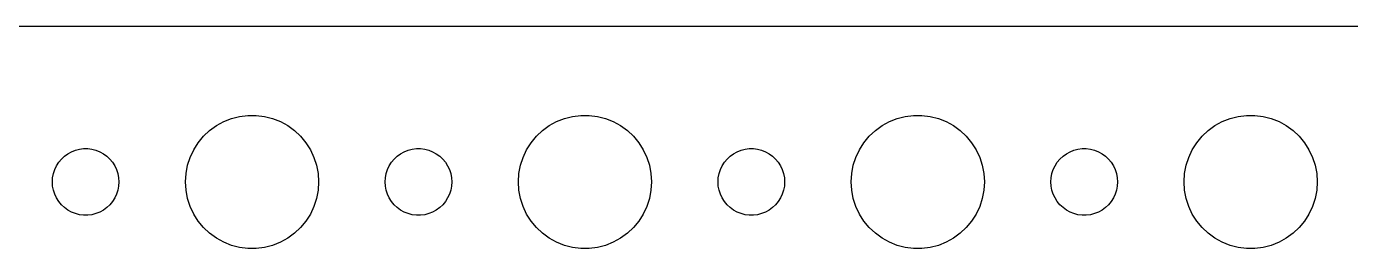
# Model space of a CAD drawing. Header units: metres. Extents: x -120 to 120, y -37 to 37.
# Drawn here: x -62.7 to -3, y 27 to 37 of the extents above; entities that cross this region are included whole.
import ezdxf

# ---------------------------------------------------------------- set-up
doc = ezdxf.new("R2010")
doc.units = ezdxf.units.M

msp = doc.modelspace()

# ---------------------------------------------------------------- linework, layer by layer
for p, q in [((114.814, 36.9901), (-114.814, 36.9901)), ((-53.7773, 32.7145), (-53.427, 32.8532)), ((-53.427, 32.8532), (-53.0621, 32.9469)), ((-53.0621, 32.9469), (-52.6884, 32.9941)), ((-52.6884, 32.9941), (-52.3116, 32.9941)), ((-52.3116, 32.9941), (-51.9379, 32.9469)), ((-51.9379, 32.9469), (-51.5729, 32.8532)), ((-51.5729, 32.8532), (-51.2227, 32.7145)), ((-38.7773, 32.7145), (-38.427, 32.8532)), ((-38.427, 32.8532), (-38.0621, 32.9469)), ((-38.0621, 32.9469), (-37.6884, 32.9941)), ((-37.6884, 32.9941), (-37.3116, 32.9941)), ((-37.3116, 32.9941), (-36.9379, 32.9469)), ((-36.9379, 32.9469), (-36.5729, 32.8532)), ((-36.5729, 32.8532), (-36.2227, 32.7145)), ((-23.7773, 32.7145), (-23.427, 32.8532)), ((-23.427, 32.8532), (-23.0621, 32.9469)), ((-23.0621, 32.9469), (-22.6884, 32.9941)), ((-22.6884, 32.9941), (-22.3116, 32.9941)), ((-22.3116, 32.9941), (-21.9379, 32.9469)), ((-21.9379, 32.9469), (-21.5729, 32.8532)), ((-21.5729, 32.8532), (-21.2227, 32.7145)), ((-8.77733, 32.7145), (-8.42705, 32.8532)), ((-8.42705, 32.8532), (-8.06213, 32.9469)), ((-8.06213, 32.9469), (-7.68837, 32.9941)), ((-7.68837, 32.9941), (-7.31161, 32.9941)), ((-7.31161, 32.9941), (-6.93785, 32.9469)), ((-6.93785, 32.9469), (-6.57294, 32.8532)), ((-6.57294, 32.8532), (-6.22266, 32.7145)), ((-54.6869, 32.0536), (-54.4123, 32.3115)), ((-54.4123, 32.3115), (-54.1075, 32.533)), ((-54.1075, 32.533), (-53.7773, 32.7145)), ((-51.2227, 32.7145), (-50.8925, 32.533)), ((-50.8925, 32.533), (-50.5877, 32.3115)), ((-50.5877, 32.3115), (-50.3131, 32.0536)), ((-39.6869, 32.0536), (-39.4123, 32.3115)), ((-39.4123, 32.3115), (-39.1075, 32.533)), ((-39.1075, 32.533), (-38.7773, 32.7145)), ((-36.2227, 32.7145), (-35.8925, 32.533)), ((-35.8925, 32.533), (-35.5877, 32.3115)), ((-35.5877, 32.3115), (-35.3131, 32.0536)), ((-24.6869, 32.0536), (-24.4123, 32.3115)), ((-24.4123, 32.3115), (-24.1075, 32.533)), ((-24.1075, 32.533), (-23.7773, 32.7145)), ((-21.2227, 32.7145), (-20.8925, 32.533)), ((-20.8925, 32.533), (-20.5877, 32.3115)), ((-20.5877, 32.3115), (-20.3131, 32.0536)), ((-9.6869, 32.0536), (-9.41226, 32.3115)), ((-9.41226, 32.3115), (-9.10747, 32.533)), ((-9.10747, 32.533), (-8.77733, 32.7145)), ((-6.22266, 32.7145), (-5.89252, 32.533)), ((-5.89252, 32.533), (-5.58772, 32.3115)), ((-5.58772, 32.3115), (-5.31308, 32.0536)), ((-55.1289, 31.4453), (-54.927, 31.7634)), ((-54.927, 31.7634), (-54.6869, 32.0536)), ((-50.3131, 32.0536), (-50.0729, 31.7634)), ((-50.0729, 31.7634), (-49.8711, 31.4453)), ((-40.1289, 31.4453), (-39.927, 31.7634)), ((-39.927, 31.7634), (-39.6869, 32.0536)), ((-35.3131, 32.0536), (-35.0729, 31.7634)), ((-35.0729, 31.7634), (-34.8711, 31.4453)), ((-25.1289, 31.4453), (-24.927, 31.7634)), ((-24.927, 31.7634), (-24.6869, 32.0536)), ((-20.3131, 32.0536), (-20.0729, 31.7634)), ((-20.0729, 31.7634), (-19.8711, 31.4453)), ((-10.1289, 31.4453), (-9.92705, 31.7634)), ((-9.92705, 31.7634), (-9.6869, 32.0536)), ((-5.31308, 32.0536), (-5.07294, 31.7634)), ((-5.07294, 31.7634), (-4.87108, 31.4453)), ((-61.2135, 30.8817), (-61.0934, 31.0268)), ((-61.0934, 31.0268), (-60.9561, 31.1558)), ((-60.9561, 31.1558), (-60.8037, 31.2665)), ((-60.8037, 31.2665), (-60.6387, 31.3572)), ((-60.6387, 31.3572), (-60.4635, 31.4266)), ((-60.4635, 31.4266), (-60.2811, 31.4734)), ((-60.2811, 31.4734), (-60.0942, 31.497)), ((-60.0942, 31.497), (-59.9058, 31.497)), ((-59.9058, 31.497), (-59.7189, 31.4734)), ((-59.7189, 31.4734), (-59.5365, 31.4266)), ((-59.5365, 31.4266), (-59.3613, 31.3572)), ((-59.3613, 31.3572), (-59.1963, 31.2665)), ((-59.1963, 31.2665), (-59.0439, 31.1558)), ((-59.0439, 31.1558), (-58.9065, 31.0268)), ((-58.9065, 31.0268), (-58.7865, 30.8817)), ((-55.4057, 30.7461), (-55.2893, 31.1044)), ((-55.2893, 31.1044), (-55.1289, 31.4453)), ((-49.8711, 31.4453), (-49.7107, 31.1044)), ((-49.7107, 31.1044), (-49.5942, 30.7461)), ((-46.2135, 30.8817), (-46.0934, 31.0268)), ((-46.0934, 31.0268), (-45.9561, 31.1558)), ((-45.9561, 31.1558), (-45.8037, 31.2665)), ((-45.8037, 31.2665), (-45.6387, 31.3572)), ((-45.6387, 31.3572), (-45.4635, 31.4266)), ((-45.4635, 31.4266), (-45.2811, 31.4734)), ((-45.2811, 31.4734), (-45.0942, 31.497)), ((-45.0942, 31.497), (-44.9058, 31.497)), ((-44.9058, 31.497), (-44.7189, 31.4734)), ((-44.7189, 31.4734), (-44.5365, 31.4266)), ((-44.5365, 31.4266), (-44.3613, 31.3572)), ((-44.3613, 31.3572), (-44.1963, 31.2665)), ((-44.1963, 31.2665), (-44.0439, 31.1558)), ((-44.0439, 31.1558), (-43.9065, 31.0268)), ((-43.9065, 31.0268), (-43.7865, 30.8817)), ((-40.4057, 30.7461), (-40.2893, 31.1044)), ((-40.2893, 31.1044), (-40.1289, 31.4453)), ((-34.8711, 31.4453), (-34.7107, 31.1044)), ((-34.7107, 31.1044), (-34.5942, 30.7461)), ((-31.2135, 30.8817), (-31.0934, 31.0268)), ((-31.0934, 31.0268), (-30.9561, 31.1558)), ((-30.9561, 31.1558), (-30.8037, 31.2665)), ((-30.8037, 31.2665), (-30.6387, 31.3572)), ((-30.6387, 31.3572), (-30.4635, 31.4266)), ((-30.4635, 31.4266), (-30.2811, 31.4734)), ((-30.2811, 31.4734), (-30.0942, 31.497)), ((-30.0942, 31.497), (-29.9058, 31.497)), ((-29.9058, 31.497), (-29.7189, 31.4734)), ((-29.7189, 31.4734), (-29.5365, 31.4266)), ((-29.5365, 31.4266), (-29.3613, 31.3572)), ((-29.3613, 31.3572), (-29.1963, 31.2665)), ((-29.1963, 31.2665), (-29.0439, 31.1558)), ((-29.0439, 31.1558), (-28.9065, 31.0268)), ((-28.9065, 31.0268), (-28.7865, 30.8817)), ((-25.4057, 30.7461), (-25.2893, 31.1044)), ((-25.2893, 31.1044), (-25.1289, 31.4453)), ((-19.8711, 31.4453), (-19.7107, 31.1044)), ((-19.7107, 31.1044), (-19.5942, 30.7461)), ((-16.2135, 30.8817), (-16.0934, 31.0268)), ((-16.0934, 31.0268), (-15.9561, 31.1558)), ((-15.9561, 31.1558), (-15.8037, 31.2665)), ((-15.8037, 31.2665), (-15.6387, 31.3572)), ((-15.6387, 31.3572), (-15.4635, 31.4266)), ((-15.4635, 31.4266), (-15.2811, 31.4734)), ((-15.2811, 31.4734), (-15.0942, 31.497)), ((-15.0942, 31.497), (-14.9058, 31.497)), ((-14.9058, 31.497), (-14.7189, 31.4734)), ((-14.7189, 31.4734), (-14.5365, 31.4266)), ((-14.5365, 31.4266), (-14.3613, 31.3572)), ((-14.3613, 31.3572), (-14.1963, 31.2665)), ((-14.1963, 31.2665), (-14.0439, 31.1558)), ((-14.0439, 31.1558), (-13.9065, 31.0268)), ((-13.9065, 31.0268), (-13.7865, 30.8817)), ((-10.4057, 30.7461), (-10.2893, 31.1044)), ((-10.2893, 31.1044), (-10.1289, 31.4453)), ((-4.87108, 31.4453), (-4.71066, 31.1044)), ((-4.71066, 31.1044), (-4.59424, 30.7461)), ((-61.4529, 30.373), (-61.3947, 30.5522)), ((-61.3947, 30.5522), (-61.3145, 30.7226)), ((-61.3145, 30.7226), (-61.2135, 30.8817)), ((-58.7865, 30.8817), (-58.6855, 30.7226)), ((-58.6855, 30.7226), (-58.6053, 30.5522)), ((-58.6053, 30.5522), (-58.5471, 30.373)), ((-55.4763, 30.376), (-55.4057, 30.7461)), ((-49.5942, 30.7461), (-49.5237, 30.376)), ((-46.4529, 30.373), (-46.3947, 30.5522)), ((-46.3947, 30.5522), (-46.3145, 30.7226)), ((-46.3145, 30.7226), (-46.2135, 30.8817)), ((-43.7865, 30.8817), (-43.6855, 30.7226)), ((-43.6855, 30.7226), (-43.6053, 30.5522)), ((-43.6053, 30.5522), (-43.5471, 30.373)), ((-40.4763, 30.376), (-40.4057, 30.7461)), ((-34.5942, 30.7461), (-34.5237, 30.376)), ((-31.4529, 30.373), (-31.3947, 30.5522)), ((-31.3947, 30.5522), (-31.3145, 30.7226)), ((-31.3145, 30.7226), (-31.2135, 30.8817)), ((-28.7865, 30.8817), (-28.6855, 30.7226)), ((-28.6855, 30.7226), (-28.6053, 30.5522)), ((-28.6053, 30.5522), (-28.5471, 30.373)), ((-25.4763, 30.376), (-25.4057, 30.7461)), ((-19.5942, 30.7461), (-19.5237, 30.376)), ((-16.4529, 30.373), (-16.3947, 30.5522)), ((-16.3947, 30.5522), (-16.3145, 30.7226)), ((-16.3145, 30.7226), (-16.2135, 30.8817)), ((-13.7865, 30.8817), (-13.6855, 30.7226)), ((-13.6855, 30.7226), (-13.6053, 30.5522)), ((-13.6053, 30.5522), (-13.5471, 30.373)), ((-10.4763, 30.376), (-10.4057, 30.7461)), ((-4.59424, 30.7461), (-4.52365, 30.376)), ((-61.5, 30), (-61.4882, 30.188)), ((-61.4882, 29.812), (-61.5, 30)), ((-61.4882, 30.188), (-61.4529, 30.373)), ((-58.5471, 30.373), (-58.5118, 30.188)), ((-58.5118, 30.188), (-58.5, 30)), ((-58.5, 30), (-58.5118, 29.812)), ((-55.5, 30), (-55.4763, 30.376)), ((-55.4763, 29.624), (-55.5, 30)), ((-49.5237, 30.376), (-49.5, 30)), ((-49.5, 30), (-49.5237, 29.624)), ((-46.5, 30), (-46.4882, 30.188)), ((-46.4882, 29.812), (-46.5, 30)), ((-46.4882, 30.188), (-46.4529, 30.373)), ((-43.5471, 30.373), (-43.5118, 30.188)), ((-43.5118, 30.188), (-43.5, 30)), ((-43.5, 30), (-43.5118, 29.812)), ((-40.5, 30), (-40.4763, 30.376)), ((-40.4763, 29.624), (-40.5, 30)), ((-34.5237, 30.376), (-34.5, 30)), ((-34.5, 30), (-34.5237, 29.624)), ((-31.5, 30), (-31.4882, 30.188)), ((-31.4882, 29.812), (-31.5, 30)), ((-31.4882, 30.188), (-31.4529, 30.373)), ((-28.5471, 30.373), (-28.5118, 30.188)), ((-28.5118, 30.188), (-28.5, 30)), ((-28.5, 30), (-28.5118, 29.812)), ((-25.5, 30), (-25.4763, 30.376)), ((-25.4763, 29.624), (-25.5, 30)), ((-19.5237, 30.376), (-19.5, 30)), ((-19.5, 30), (-19.5237, 29.624)), ((-16.5, 30), (-16.4882, 30.188)), ((-16.4882, 29.812), (-16.5, 30)), ((-16.4882, 30.188), (-16.4529, 30.373)), ((-13.5471, 30.373), (-13.5118, 30.188)), ((-13.5118, 30.188), (-13.5, 30)), ((-13.5, 30), (-13.5118, 29.812)), ((-10.5, 30), (-10.4763, 30.376)), ((-10.4763, 29.624), (-10.5, 30)), ((-4.52365, 30.376), (-4.5, 30)), ((-4.5, 30), (-4.52365, 29.624)), ((-61.4529, 29.627), (-61.4882, 29.812)), ((-61.3947, 29.4478), (-61.4529, 29.627)), ((-61.3145, 29.2774), (-61.3947, 29.4478)), ((-61.2135, 29.1183), (-61.3145, 29.2774)), ((-58.6855, 29.2774), (-58.7865, 29.1183)), ((-58.6053, 29.4478), (-58.6855, 29.2774)), ((-58.5471, 29.627), (-58.6053, 29.4478)), ((-58.5118, 29.812), (-58.5471, 29.627)), ((-55.4057, 29.2539), (-55.4763, 29.624)), ((-55.2893, 28.8956), (-55.4057, 29.2539)), ((-49.5942, 29.2539), (-49.7107, 28.8956)), ((-49.5237, 29.624), (-49.5942, 29.2539)), ((-46.4529, 29.627), (-46.4882, 29.812)), ((-46.3947, 29.4478), (-46.4529, 29.627)), ((-46.3145, 29.2774), (-46.3947, 29.4478)), ((-46.2135, 29.1183), (-46.3145, 29.2774)), ((-43.6855, 29.2774), (-43.7865, 29.1183)), ((-43.6053, 29.4478), (-43.6855, 29.2774)), ((-43.5471, 29.627), (-43.6053, 29.4478)), ((-43.5118, 29.812), (-43.5471, 29.627)), ((-40.4057, 29.2539), (-40.4763, 29.624)), ((-40.2893, 28.8956), (-40.4057, 29.2539)), ((-34.5942, 29.2539), (-34.7107, 28.8956)), ((-34.5237, 29.624), (-34.5942, 29.2539)), ((-31.4529, 29.627), (-31.4882, 29.812)), ((-31.3947, 29.4478), (-31.4529, 29.627)), ((-31.3145, 29.2774), (-31.3947, 29.4478)), ((-31.2135, 29.1183), (-31.3145, 29.2774)), ((-28.6855, 29.2774), (-28.7865, 29.1183)), ((-28.6053, 29.4478), (-28.6855, 29.2774)), ((-28.5471, 29.627), (-28.6053, 29.4478)), ((-28.5118, 29.812), (-28.5471, 29.627)), ((-25.4057, 29.2539), (-25.4763, 29.624)), ((-25.2893, 28.8956), (-25.4057, 29.2539)), ((-19.5942, 29.2539), (-19.7107, 28.8956)), ((-19.5237, 29.624), (-19.5942, 29.2539)), ((-16.4529, 29.627), (-16.4882, 29.812)), ((-16.3947, 29.4478), (-16.4529, 29.627)), ((-16.3145, 29.2774), (-16.3947, 29.4478)), ((-16.2135, 29.1183), (-16.3145, 29.2774)), ((-13.6855, 29.2774), (-13.7865, 29.1183)), ((-13.6053, 29.4478), (-13.6855, 29.2774)), ((-13.5471, 29.627), (-13.6053, 29.4478)), ((-13.5118, 29.812), (-13.5471, 29.627)), ((-10.4057, 29.2539), (-10.4763, 29.624)), ((-10.2893, 28.8956), (-10.4057, 29.2539)), ((-4.59424, 29.2539), (-4.71066, 28.8956)), ((-4.52365, 29.624), (-4.59424, 29.2539)), ((-61.0934, 28.9732), (-61.2135, 29.1183)), ((-60.9561, 28.8442), (-61.0934, 28.9732)), ((-60.8037, 28.7335), (-60.9561, 28.8442)), ((-60.6387, 28.6427), (-60.8037, 28.7335)), ((-60.4635, 28.5734), (-60.6387, 28.6427)), ((-59.3613, 28.6427), (-59.5365, 28.5734)), ((-59.1963, 28.7335), (-59.3613, 28.6427)), ((-59.0439, 28.8442), (-59.1963, 28.7335)), ((-58.9065, 28.9732), (-59.0439, 28.8442)), ((-58.7865, 29.1183), (-58.9065, 28.9732)), ((-55.1289, 28.5547), (-55.2893, 28.8956)), ((-49.7107, 28.8956), (-49.8711, 28.5547)), ((-46.0934, 28.9732), (-46.2135, 29.1183)), ((-45.9561, 28.8442), (-46.0934, 28.9732)), ((-45.8037, 28.7335), (-45.9561, 28.8442)), ((-45.6387, 28.6427), (-45.8037, 28.7335)), ((-45.4635, 28.5734), (-45.6387, 28.6427)), ((-44.3613, 28.6427), (-44.5365, 28.5734)), ((-44.1963, 28.7335), (-44.3613, 28.6427)), ((-44.0439, 28.8442), (-44.1963, 28.7335)), ((-43.9065, 28.9732), (-44.0439, 28.8442)), ((-43.7865, 29.1183), (-43.9065, 28.9732)), ((-40.1289, 28.5547), (-40.2893, 28.8956)), ((-34.7107, 28.8956), (-34.8711, 28.5547)), ((-31.0934, 28.9732), (-31.2135, 29.1183)), ((-30.9561, 28.8442), (-31.0934, 28.9732)), ((-30.8037, 28.7335), (-30.9561, 28.8442)), ((-30.6387, 28.6427), (-30.8037, 28.7335)), ((-30.4635, 28.5734), (-30.6387, 28.6427)), ((-29.3613, 28.6427), (-29.5365, 28.5734)), ((-29.1963, 28.7335), (-29.3613, 28.6427)), ((-29.0439, 28.8442), (-29.1963, 28.7335)), ((-28.9065, 28.9732), (-29.0439, 28.8442)), ((-28.7865, 29.1183), (-28.9065, 28.9732)), ((-25.1289, 28.5547), (-25.2893, 28.8956)), ((-19.7107, 28.8956), (-19.8711, 28.5547)), ((-16.0934, 28.9732), (-16.2135, 29.1183)), ((-15.9561, 28.8442), (-16.0934, 28.9732)), ((-15.8037, 28.7335), (-15.9561, 28.8442)), ((-15.6387, 28.6427), (-15.8037, 28.7335)), ((-15.4635, 28.5734), (-15.6387, 28.6427)), ((-14.3613, 28.6427), (-14.5365, 28.5734)), ((-14.1963, 28.7335), (-14.3613, 28.6427)), ((-14.0439, 28.8442), (-14.1963, 28.7335)), ((-13.9065, 28.9732), (-14.0439, 28.8442)), ((-13.7865, 29.1183), (-13.9065, 28.9732)), ((-10.1289, 28.5547), (-10.2893, 28.8956)), ((-4.71066, 28.8956), (-4.87108, 28.5547)), ((-60.2811, 28.5266), (-60.4635, 28.5734)), ((-60.0942, 28.503), (-60.2811, 28.5266)), ((-59.9058, 28.503), (-60.0942, 28.503)), ((-59.7189, 28.5266), (-59.9058, 28.503)), ((-59.5365, 28.5734), (-59.7189, 28.5266)), ((-54.927, 28.2366), (-55.1289, 28.5547)), ((-54.6869, 27.9464), (-54.927, 28.2366)), ((-50.0729, 28.2366), (-50.3131, 27.9464)), ((-49.8711, 28.5547), (-50.0729, 28.2366)), ((-45.2811, 28.5266), (-45.4635, 28.5734)), ((-45.0942, 28.503), (-45.2811, 28.5266)), ((-44.9058, 28.503), (-45.0942, 28.503)), ((-44.7189, 28.5266), (-44.9058, 28.503)), ((-44.5365, 28.5734), (-44.7189, 28.5266)), ((-39.927, 28.2366), (-40.1289, 28.5547)), ((-39.6869, 27.9464), (-39.927, 28.2366)), ((-35.0729, 28.2366), (-35.3131, 27.9464)), ((-34.8711, 28.5547), (-35.0729, 28.2366)), ((-30.2811, 28.5266), (-30.4635, 28.5734)), ((-30.0942, 28.503), (-30.2811, 28.5266)), ((-29.9058, 28.503), (-30.0942, 28.503)), ((-29.7189, 28.5266), (-29.9058, 28.503)), ((-29.5365, 28.5734), (-29.7189, 28.5266)), ((-24.927, 28.2366), (-25.1289, 28.5547)), ((-24.6869, 27.9464), (-24.927, 28.2366)), ((-20.0729, 28.2366), (-20.3131, 27.9464)), ((-19.8711, 28.5547), (-20.0729, 28.2366)), ((-15.2811, 28.5266), (-15.4635, 28.5734)), ((-15.0942, 28.503), (-15.2811, 28.5266)), ((-14.9058, 28.503), (-15.0942, 28.503)), ((-14.7189, 28.5266), (-14.9058, 28.503)), ((-14.5365, 28.5734), (-14.7189, 28.5266)), ((-9.92705, 28.2366), (-10.1289, 28.5547)), ((-9.6869, 27.9464), (-9.92705, 28.2366)), ((-5.07294, 28.2366), (-5.31308, 27.9464)), ((-4.87108, 28.5547), (-5.07294, 28.2366)), ((-54.4123, 27.6884), (-54.6869, 27.9464)), ((-54.1075, 27.467), (-54.4123, 27.6884)), ((-53.7773, 27.2855), (-54.1075, 27.467)), ((-50.8925, 27.467), (-51.2227, 27.2855)), ((-50.5877, 27.6884), (-50.8925, 27.467)), ((-50.3131, 27.9464), (-50.5877, 27.6884)), ((-39.4123, 27.6884), (-39.6869, 27.9464)), ((-39.1075, 27.467), (-39.4123, 27.6884)), ((-38.7773, 27.2855), (-39.1075, 27.467)), ((-35.8925, 27.467), (-36.2227, 27.2855)), ((-35.5877, 27.6884), (-35.8925, 27.467)), ((-35.3131, 27.9464), (-35.5877, 27.6884)), ((-24.4123, 27.6884), (-24.6869, 27.9464)), ((-24.1075, 27.467), (-24.4123, 27.6884)), ((-23.7773, 27.2855), (-24.1075, 27.467)), ((-20.8925, 27.467), (-21.2227, 27.2855)), ((-20.5877, 27.6884), (-20.8925, 27.467)), ((-20.3131, 27.9464), (-20.5877, 27.6884)), ((-9.41226, 27.6884), (-9.6869, 27.9464)), ((-9.10747, 27.467), (-9.41226, 27.6884)), ((-8.77733, 27.2855), (-9.10747, 27.467)), ((-5.89252, 27.467), (-6.22266, 27.2855)), ((-5.58772, 27.6884), (-5.89252, 27.467)), ((-5.31308, 27.9464), (-5.58772, 27.6884)), ((-53.427, 27.1468), (-53.7773, 27.2855)), ((-53.0621, 27.0531), (-53.427, 27.1468)), ((-52.6884, 27.0059), (-53.0621, 27.0531)), ((-52.3116, 27.0059), (-52.6884, 27.0059)), ((-51.9379, 27.0531), (-52.3116, 27.0059)), ((-51.5729, 27.1468), (-51.9379, 27.0531)), ((-51.2227, 27.2855), (-51.5729, 27.1468)), ((-38.427, 27.1468), (-38.7773, 27.2855)), ((-38.0621, 27.0531), (-38.427, 27.1468)), ((-37.6884, 27.0059), (-38.0621, 27.0531)), ((-37.3116, 27.0059), (-37.6884, 27.0059)), ((-36.9379, 27.0531), (-37.3116, 27.0059)), ((-36.5729, 27.1468), (-36.9379, 27.0531)), ((-36.2227, 27.2855), (-36.5729, 27.1468)), ((-23.427, 27.1468), (-23.7773, 27.2855)), ((-23.0621, 27.0531), (-23.427, 27.1468)), ((-22.6884, 27.0059), (-23.0621, 27.0531)), ((-22.3116, 27.0059), (-22.6884, 27.0059)), ((-21.9379, 27.0531), (-22.3116, 27.0059)), ((-21.5729, 27.1468), (-21.9379, 27.0531)), ((-21.2227, 27.2855), (-21.5729, 27.1468)), ((-8.42705, 27.1468), (-8.77733, 27.2855)), ((-8.06213, 27.0531), (-8.42705, 27.1468)), ((-7.68837, 27.0059), (-8.06213, 27.0531)), ((-7.31161, 27.0059), (-7.68837, 27.0059)), ((-6.93785, 27.0531), (-7.31161, 27.0059)), ((-6.57294, 27.1468), (-6.93785, 27.0531)), ((-6.22266, 27.2855), (-6.57294, 27.1468))]:
    msp.add_line(p, q)

doc.saveas('drawing.dxf')
